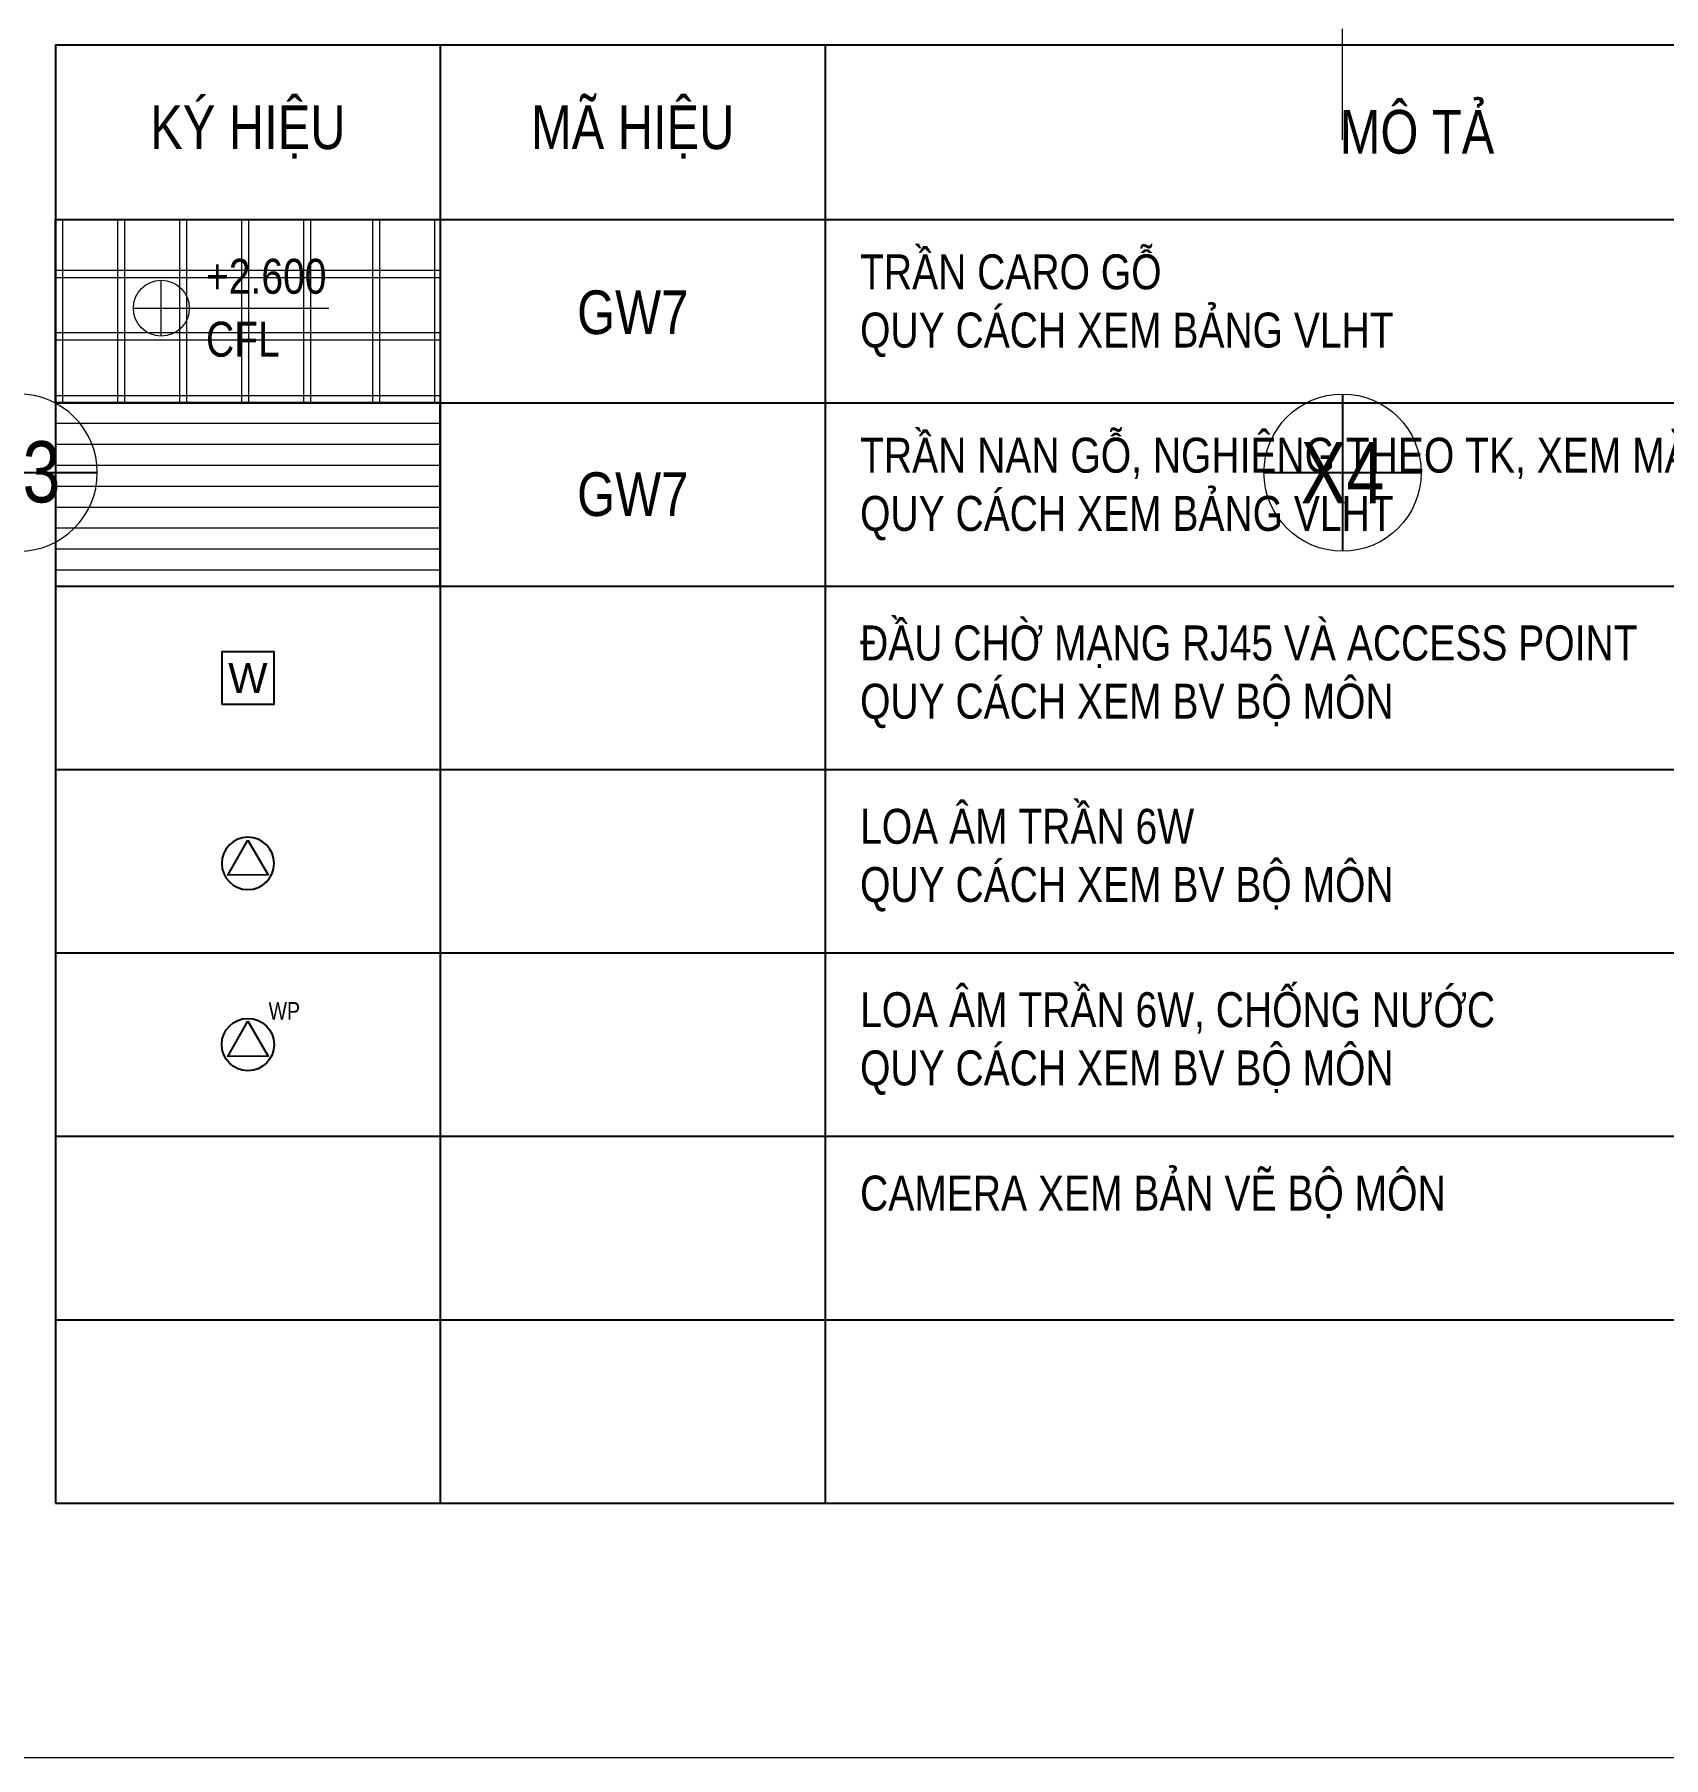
# Model space of a CAD drawing. Header units: millimetres. Extents: x -343543 to 400519, y -115663 to 104219.
# Drawn here: x -254144 to -244816, y -13156 to -3291 of the extents above; entities that cross this region are included whole.
import ezdxf
from ezdxf.enums import TextEntityAlignment as Align
from ezdxf.xclip import XClip

# ---------------------------------------------------------------- set-up
doc = ezdxf.new("R2010")
doc.units = ezdxf.units.MM
doc.header["$XCLIPFRAME"] = 0
doc.linetypes.add('CONTINOUS', pattern=[0])
doc.linetypes.add('XREF MAT BANG TUONG XAY$0$CENTER', pattern=[50.8, 31.75, -6.35, 6.35, -6.35])
doc.layers.get('0').update_dxf_attribs({"color": 231, "lineweight": 0})
doc.layers.get('DefPoints').update_dxf_attribs({"color": 191})
for name, color, linetype, lineweight in [('A-CLNG', 157, 'Continuous', 25), ('A-PATT', 252, 'Continuous', 9), ('A-SYMBOLS', 10, 'Continuous', 13), ('EL - TEXT', 3, 'Continuous', 9), ('XREF MAT BANG TUONG XAY$0$00.xref_IKIGAI_Truc$0$A-SYMBOLS', 8, 'Continuous', 13), ('XREF MAT BANG TUONG XAY$0$A-GRID', 8, 'XREF MAT BANG TUONG XAY$0$CENTER', 15)]:
    doc.layers.add(name, color=color, linetype=linetype, lineweight=lineweight)
for name, color, linetype in [('A-TEXT', 255, 'Continuous'), ('EL - BLOCK - DATA', 2, 'Continuous'), ('EL - BLOCK - PA', 2, 'Continuous')]:
    doc.layers.add(name, color=color, linetype=linetype)
doc.layers.add('EL - CABLE - PA', color=5, linetype='CONTINOUS', true_color=0x0000ff)
doc.styles.add('Arial', font='arial.ttf', dxfattribs={"width": 0.8})
doc.styles.add('ELV-TEXT', font='arial.ttf')
doc.styles.add('VTK _ Arial_2.5 mm', font='arial.ttf', dxfattribs={"width": 0.8, "height": 2.5})
doc.styles.add('VTK_Arial', font='arial.ttf', dxfattribs={"width": 0.8})
doc.styles.add('XREF MAT BANG TUONG XAY$0$00.xref_IKIGAI_Truc$0$VTK_Arial_3.5 mm', font='arial.ttf', dxfattribs={"width": 0.8, "height": 3.5})

# ---------------------------------------------------------------- blocks, each defined once
blk = doc.blocks.new('*U131')
at = {"color": 8}
blk.add_circle((0, 0), 4.5, dxfattribs=at)
at = {"layer": 'DefPoints', "color": 8}
for p, q in [((0, 4.5), (0, -4.5)), ((-4.5, 0), (4.5, 0))]:
    blk.add_line(p, q, dxfattribs=at)
at = {"color": 8, "style": 'XREF MAT BANG TUONG XAY$0$00.xref_IKIGAI_Truc$0$VTK_Arial_3.5 mm', "width": 0.8}
blk.add_attdef('X12', text='', height=3.5, dxfattribs=at).set_placement((0, 0), align=Align.MIDDLE_CENTER)
blk = doc.blocks.new('XREF MAT BANG TUONG XAY$0$00.xref_IKIGAI_Truc')
at = {"layer": 'XREF MAT BANG TUONG XAY$0$A-GRID', "color": 8, "ltscale": 20}
blk.add_lwpolyline([(16200, -3895), (16200, 22641.7)], dxfattribs=at)
at = {"layer": 'XREF MAT BANG TUONG XAY$0$00.xref_IKIGAI_Truc$0$A-SYMBOLS', "color": 8}
ref = blk.add_blockref('*U131', (8620.2, -5800), dxfattribs=dict(at, xscale=-100, yscale=100, zscale=100, rotation=180))
ref.add_attrib('X12', 'X3', dxfattribs={"layer": '0', "height": 350, "style": 'XREF MAT BANG TUONG XAY$0$00.xref_IKIGAI_Truc$0$VTK_Arial_3.5 mm', "width": 0.8}).set_placement((8620.2, -5795.2), align=Align.MIDDLE_CENTER)
ref = blk.add_blockref('*U131', (16200, -5800), dxfattribs=dict(at, xscale=100, yscale=100, zscale=100))
ref.add_attrib('X12', 'X4', dxfattribs={"layer": '0', "height": 350, "style": 'XREF MAT BANG TUONG XAY$0$00.xref_IKIGAI_Truc$0$VTK_Arial_3.5 mm', "width": 0.8}).set_placement((16200, -5800), align=Align.MIDDLE_CENTER)
blk = doc.blocks.new('XREF MAT BANG TUONG XAY$0$xref_IKIGAI_Cot')
at = {"layer": 'XREF MAT BANG TUONG XAY$0$A-GRID', "color": 8, "ltscale": 20}
blk.add_lwpolyline([(16200, -3895), (16200, 22641.7)], dxfattribs=at)
blk = doc.blocks.new('01.Xref _MB T1')
at = {"color": 8}
blk.add_lwpolyline([(-4979.15314, -13156.18578), (44420.84686, -13156.18578), (44420.84686, 26843.81422), (-4979.15314, 26843.81422)], close=True, dxfattribs=at)
blk.add_blockref('XREF MAT BANG TUONG XAY$0$00.xref_IKIGAI_Truc', (0.00011, 0), dxfattribs=at)
ref = blk.add_blockref('XREF MAT BANG TUONG XAY$0$xref_IKIGAI_Cot', (-0.00927, -0.00001), dxfattribs=at)
XClip(ref).set_block_clipping_path([(-1610.3425959283, -2225.6693134198), (41829.1295208634, 21555.8819575264)])
blk = doc.blocks.new('WIFI')
at = {"color": 0, "ltscale": 20}
blk.add_lwpolyline([(-103.9, -103.9), (103.9, -103.9), (103.9, 103.9), (-103.9, 103.9)], close=True, dxfattribs=at)
at = {"color": 0, "ltscale": 20, "style": 'ELV-TEXT'}
blk.add_text('W', height=118.8, dxfattribs=at).set_placement((0, 0), align=Align.MIDDLE_CENTER)
blk = doc.blocks.new('C-SPEAKER')
at = {"color": 0, "ltscale": 3}
blk.add_lwpolyline([(0, 88.9), (-77, -44.4), (77, -44.4)], close=True, dxfattribs=at)
blk.add_circle((0, 0), 100, dxfattribs=at)
blk = doc.blocks.new('LOA ÂM TRẦN 6W CHỊU NƯỚC')
at = {"ltscale": 3}
blk.add_lwpolyline([(132764.1, 323760.9), (132880.8, 323561.6), (132649.9, 323560.2)], close=True, dxfattribs=at)
blk.add_circle((132764.9, 323627.6), 150, dxfattribs=at)
at = {"layer": 'EL - TEXT', "color": 3, "style": 'Arial', "width": 0.8}
blk.add_text('WP', height=100, rotation=0.16292, dxfattribs=at).set_placement((132883.6, 323820.5), align=Align.MIDDLE_LEFT)
blk = doc.blocks.new('*U1475')
blk.add_line((-2, 0), (12, 0))
blk.add_lwpolyline([(0, -2), (0, 2)])
at = {"layer": 'A-SYMBOLS'}
blk.add_circle((0, 0), 2, dxfattribs=at)
at = {"color": 7, "style": 'VTK _ Arial_2.5 mm', "width": 0.8, "flags": 4}
blk.add_attdef('FINISHFLOORLEVEL', text='', height=2.5, dxfattribs=at).set_placement((3.2, 3.53), align=Align.TOP_LEFT)
blk.add_attdef('NAMEOFLEVEL', (3.2, -3.47), '', height=2.5, dxfattribs=at)

msp = doc.modelspace()

# ---------------------------------------------------------------- block references
at = {"layer": 'A-SYMBOLS'}
msp.add_blockref('01.Xref _MB T1', (-262854, 0), dxfattribs=at)

# ---------------------------------------------------------------- next in the draw order: hatches: boundary and pattern name
at = {"layer": 'A-PATT'}
h = msp.add_hatch(dxfattribs=at)
h.set_pattern_fill('_USER', color=256, scale=120, pattern_type=0)
h.set_pattern_definition([(0, (-259621.4, 10082.99), (0, 120), [])])
h.paths.add_polyline_path([(-251820.1, -5400.2), (-254023.6, -5400.2), (-254023.6, -6450.1), (-251820.1, -6450.1)])

# ---------------------------------------------------------------- next in the draw order: linework, layer by layer
at = {"layer": 'A-CLNG'}
msp.add_lwpolyline([(-251820.1, -5400.2), (-254023.6, -5400.2), (-254023.6, -6450.1), (-251820.1, -6450.1)], close=True, dxfattribs=at)
at = {"layer": 'A-PATT'}
for p, q in [((-253983.6, -4350.4), (-253983.6, -5400.2)), ((-253668.6, -4350.4), (-253668.6, -5400.2)), ((-253628.6, -4350.4), (-253628.6, -5400.2)), ((-253313.6, -4350.4), (-253313.6, -5400.2)), ((-253273.6, -4350.4), (-253273.6, -5400.2)), ((-252958.6, -4350.4), (-252958.6, -5400.2)), ((-252918.6, -4350.4), (-252918.6, -5400.2)), ((-252603.6, -4350.4), (-252603.6, -5400.2)), ((-252563.6, -4350.4), (-252563.6, -5400.2)), ((-252208.6, -4350.4), (-252208.6, -5400.2)), ((-252168.6, -4350.4), (-252168.6, -5400.2)), ((-251853.6, -4350.4), (-251853.6, -5400.2)), ((-254023.6, -4640.8), (-251820.1, -4640.8)), ((-254023.6, -4682.9), (-251820.1, -4682.9)), ((-254023.6, -4998.1), (-251820.1, -4998.1)), ((-254023.6, -5040.2), (-251820.1, -5040.2)), ((-254023.6, -5358.1), (-251820.1, -5358.1))]:
    msp.add_line(p, q, dxfattribs=at)
at = {"layer": 'A-TEXT'}
for p, q in [((-254023.6, -3350.4), (-242838.6, -3350.4)), ((-254023.6, -3350.4), (-254023.6, -11699.3)), ((-251820.1, -3350.4), (-251820.1, -11699.3)), ((-249616.5, -3350.4), (-249616.5, -11699.3)), ((-254023.6, -4350.4), (-242838.6, -4350.4)), ((-254023.6, -4350.4), (-254023.6, -5400.2)), ((-254023.6, -5400.2), (-242838.6, -5400.2)), ((-254023.6, -5400.2), (-251820.1, -5400.2)), ((-254023.6, -6450.1), (-242838.6, -6450.1)), ((-254023.6, -7499.9), (-242838.6, -7499.9)), ((-254023.6, -8549.7), (-242838.6, -8549.7)), ((-254023.6, -9599.6), (-242838.6, -9599.6)), ((-254023.6, -10649.4), (-242838.6, -10649.4)), ((-254023.6, -11699.3), (-242838.6, -11699.3))]:
    msp.add_line(p, q, dxfattribs=at)
msp.add_lwpolyline([(-254023.6, -4350.4), (-251820.1, -4350.4), (-251820.1, -5400.2), (-254023.6, -5400.2)], close=True, dxfattribs=at)

# ---------------------------------------------------------------- next in the draw order: block references
at = {"layer": 'A-SYMBOLS'}
ref = msp.add_blockref('*U1475', (-253417.5, -4858.5), dxfattribs=dict(at, xscale=80, yscale=80, zscale=80))
ref.add_attrib('FINISHFLOORLEVEL', '+2.600', dxfattribs={"layer": '0', "color": 7, "height": 200, "style": 'VTK _ Arial_2.5 mm', "width": 0.8}).set_placement((-253161.5, -4575.9), align=Align.TOP_LEFT)
ref.add_attrib('NAMEOFLEVEL', 'CFL', (-253161.5, -5135.9), dxfattribs={"layer": '0', "color": 7, "height": 200, "style": 'VTK _ Arial_2.5 mm', "width": 0.8})
at = {"layer": 'EL - BLOCK - DATA', "xscale": 1.443375672969599, "yscale": 1.443375672969599, "zscale": 1.443375672969599}
msp.add_blockref('WIFI', (-252921.8, -6975), dxfattribs=at)
at = {"layer": 'EL - BLOCK - PA', "linetype": 'ByBlock', "xscale": -1.5, "yscale": 1.5, "zscale": 1.5, "rotation": 0.3584313773466707}
msp.add_blockref('C-SPEAKER', (-252921.8, -8037.3), dxfattribs=at)
at = {"layer": 'EL - CABLE - PA'}
msp.add_blockref('LOA ÂM TRẦN 6W CHỊU NƯỚC', (-385686.7, -332702.2), dxfattribs=at)

# ---------------------------------------------------------------- next in the draw order: texts
at = {"layer": 'A-TEXT', "style": 'VTK_Arial'}
for s, insert, char_height, width, attachment_point in [('KÝ HIỆU', (-252921.8, -3850.4), 250, 1803.522, 5), ('MÃ HIỆU', (-250718.3, -3850.4), 250, 1803.522, 5), ('MÔ TẢ', (-246227.6, -3850.4), 250, 6377.914, 5), ('TRẦN CARO GỖ  \\PQUY CÁCH XEM BẢNG VLHT', (-249416.5, -4550.4), 200, 6377.914, 1), ('GW7', (-250718.3, -4883.7), 250, 1803.522, 5), ('TRẦN NAN GỖ, NGHIÊNG THEO TK, XEM MẶT CẮT TRẦN\\PQUY CÁCH XEM BẢNG VLHT', (-249416.5, -5600.2), 200, 6377.914, 1), ('GW7', (-250718.3, -5925.1), 250, 1803.522, 5), ('ĐẦU CHỜ MẠNG RJ45 VÀ ACCESS POINT\\PQUY CÁCH XEM BV BỘ MÔN', (-249416.5, -6675), 200, 6533.954, 1), ('LOA ÂM TRẦN 6W\\PQUY CÁCH XEM BV BỘ MÔN', (-249416.5, -7724.8), 200, 6533.954, 1), ('LOA ÂM TRẦN 6W, CHỐNG NƯỚC\\PQUY CÁCH XEM BV BỘ MÔN', (-249416.5, -8774.7), 200, 6533.954, 1)]:
    msp.add_mtext(s, dxfattribs=dict(at, insert=insert, char_height=char_height, width=width, attachment_point=attachment_point))
at = {"layer": 'A-TEXT', "color": 5, "true_color": 0x0000ff, "insert": (-249416.5, -9824.5), "char_height": 200, "width": 6533.954, "attachment_point": 1, "style": 'VTK_Arial'}
msp.add_mtext('CAMERA XEM BẢN VẼ BỘ MÔN', dxfattribs=at)

doc.saveas('drawing.dxf')
